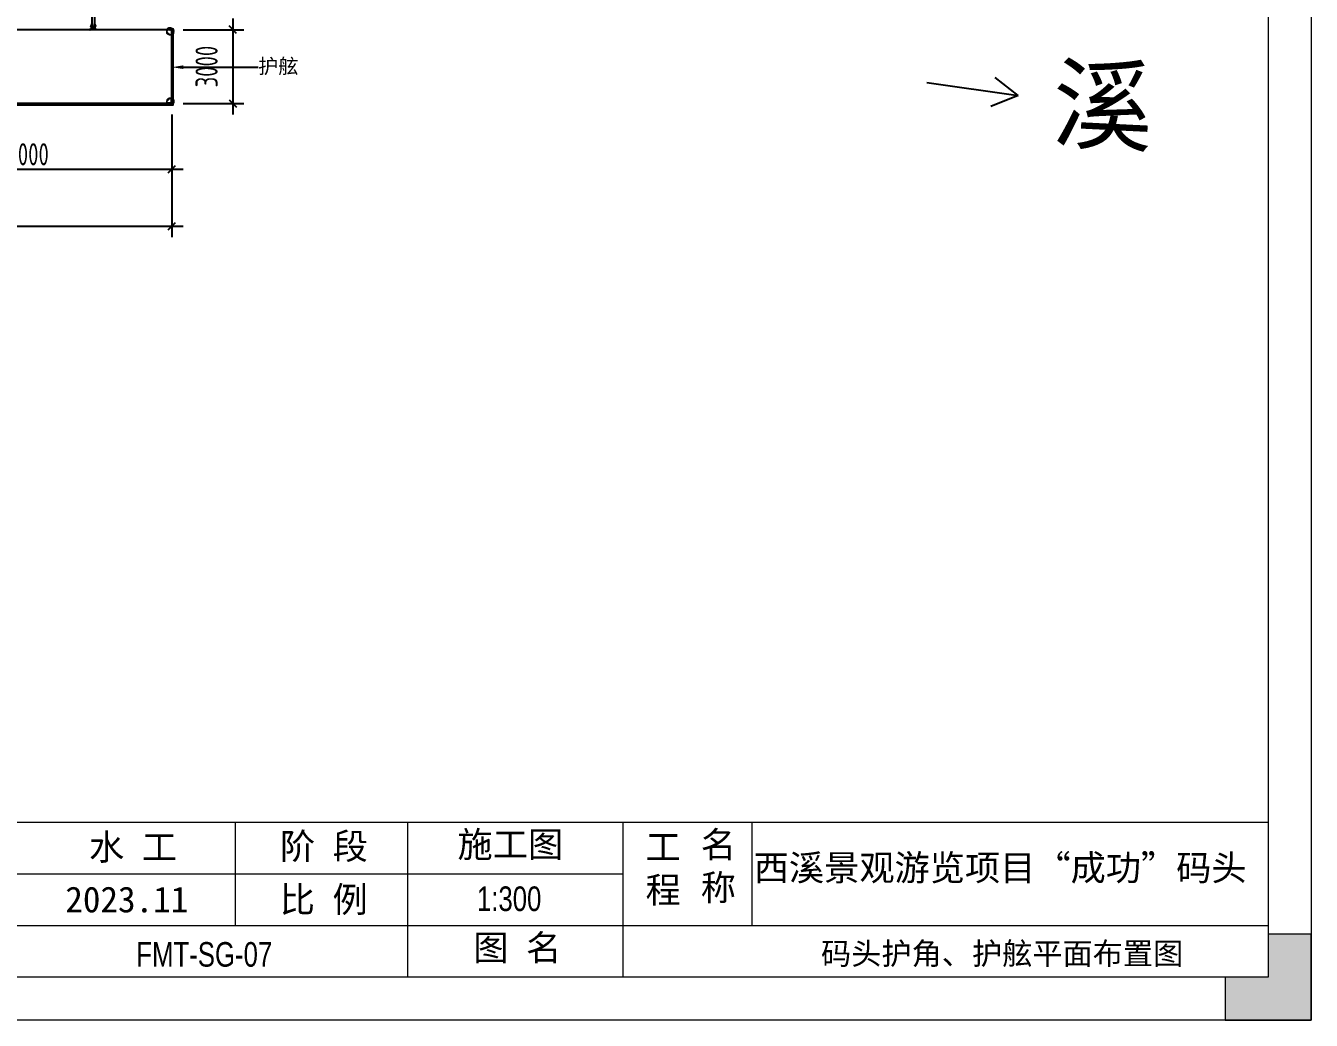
# Model space of a CAD drawing. Header units: millimetres. Extents: x 4 to 2106212, y -117026 to 198097.
# Drawn here: x 1440675 to 1492947, y 86526 to 126967 of the extents above; entities that cross this region are included whole.
import ezdxf
from ezdxf import colors
from ezdxf.entities.mleader import LeaderData, LeaderLine
from ezdxf.enums import TextEntityAlignment as Align
from ezdxf.math import Vec2, Vec3

# ---------------------------------------------------------------- set-up
doc = ezdxf.new("R2010")
doc.units = ezdxf.units.MM
doc.linetypes.add('CENTER', pattern=[0.6, 0.375, -0.075, 0.075, -0.075])
doc.linetypes.add('HIDDEN', pattern=[9.525, 6.35, -3.175])
for name, color, linetype in [('HR-dimension', 9, 'Continuous'), ('HR-pontoon', 161, 'Continuous'), ('护角', 30, 'Continuous'), ('粗实线', 7, 'Continuous')]:
    doc.layers.add(name, color=color, linetype=linetype)
doc.layers.add('图框', color=7, linetype='Continuous', lineweight=13)
doc.layers.add('文本', color=3, linetype='Continuous', lineweight=13)
doc.styles.add('Arial', font='arial.ttf')
doc.styles.add('hztxt', font='ros1.shx', dxfattribs={"width": 0.8, "bigfont": 'hztxt.shx'})
doc.styles.get("Standard").update_dxf_attribs({"font": 'arial.ttf'})
doc.styles.add('宋体', font='')
doc.styles.get('宋体').set_extended_font_data('SimSun')
doc.dimstyles.new('DIM-300', dxfattribs={"dimscale": 300, "dimtxt": 3, "dimasz": 1, "dimexe": 1.5, "dimexo": 1.5, "dimgap": 0.5, "dimtad": 1, "dimdec": 0, "dimzin": 0, "dimdsep": 46, "dimtxsty": 'hztxt', "dimblk": 'OBLIQUE', "dimcen": 0, "dimdle": 1.5, "dimclrd": 9, "dimclre": 9, "dimclrt": 6, "dimadec": 0, "dimazin": 0, "dimtfac": 1, "dimtdec": 0, "dimtix": 1, "dimtofl": 0, "dimtmove": 2, "dimatfit": 0, "dimfxl": 5, "dimtolj": 1, "dimtzin": 0, "dimarcsym": 0})
pattern_1 = [(225, (43212.285, 45564.743), (4.49012806, -4.49012806), []), (225, (43207.795, 45564.743), (4.49012806, -4.49012806), [7.9375, -1.5875, 0, -1.5875])]
pattern_2 = [(225, (-344287.005, -129412.7357), (4.49012806, -4.49012806), []), (225, (-344291.495, -129412.7357), (4.49012806, -4.49012806), [7.9375, -1.5875, 0, -1.5875])]

# ---------------------------------------------------------------- blocks, each defined once
blk = doc.blocks.new('A$C140A6103')
at = {"color": 252}
blk.add_lwpolyline([(1, 1), (-1, -1)], dxfattribs=at)
blk.add_circle((0, 0), 1, dxfattribs=at)
blk.add_arc((30, 30), 42.4, 223.6495, 226.3505, dxfattribs=at)
at = {"layer": '护角', "linetype": 'HIDDEN', "lineweight": 0}
for p, q in [((-51, 169), (-73, 143)), ((-71, 100), (-31, 100)), ((-71, 80), (-71, 80)), ((-31, 80), (-71, 80)), ((-71, 80), (-71, 80)), ((-45, 174), (-51, 169)), ((-51, 30), (-51, 169)), ((-51, 30), (-45, 30)), ((-46, 170), (-47, 168)), ((-47, 140), (-47, 168)), ((-46, 140), (-47, 140)), ((-35, 186), (-46, 170)), ((-46, 170), (-35, 186)), ((-46, 140), (-46, 170)), ((-46, 140), (-35, 140)), ((-35, 140), (-46, 140)), ((-22, 202), (-45, 174)), ((-45, 30), (-45, 174)), ((-45, 30), (-22, 30)), ((-41, 135), (-42, 135)), ((-34, 135), (-41, 135)), ((-21, 204), (-35, 186)), ((-35, 140), (-35, 186)), ((-35, 140), (-2, 140)), ((-3, 135), (-34, 135)), ((-31, 100), (-31, 80)), ((-30, 99), (-30, 81)), ((-29, 96), (-29, 84)), ((-29, 96), (-1, 96)), ((-1, 84), (-29, 84)), ((-22, 202), (-22, 202)), ((-22, 30), (-22, 202)), ((-22, 30), (-18, 30)), ((-20, 209), (-18, 204)), ((-18, 30), (-18, 204)), ((-14, 210), (-14, 205)), ((-2, 207), (-14, 207)), ((-13, 205), (-14, 205)), ((-13, 210), (-13, 205)), ((65, 205), (-13, 205)), ((-13, 205), (25, 167)), ((-2, 140), (-2, 207)), ((0, 207), (-2, 207)), ((-2, 207), (0, 207)), ((0, 140), (-2, 140)), ((-2, 140), (0, 140)), ((-1, 96), (-1, 84)), ((19, 82), (20, 81)), ((19, 82), (19, 82)), ((20, 81), (19, 82)), ((19, 82), (19, 82)), ((19, 82), (19, 82)), ((20, 82), (19, 82)), ((19, 82), (19, 82)), ((19, 82), (20, 81)), ((20, 85), (21, 85)), ((20, 84), (20, 85)), ((20, 81), (24, 85)), ((20, 81), (24, 84)), ((21, 83), (20, 82)), ((20, 82), (20, 82)), ((20, 82), (20, 82)), ((21, 82), (20, 82)), ((20, 81), (20, 81)), ((21, 81), (20, 81)), ((20, 81), (20, 81)), ((20, 81), (20, 81)), ((21, 87), (21, 85)), ((21, 87), (21, 87)), ((21, 85), (21, 87)), ((22, 87), (21, 85)), ((21, 84), (22, 87)), ((21, 84), (22, 86)), ((21, 85), (21, 85)), ((21, 85), (21, 85)), ((24, 84), (21, 81)), ((21, 84), (22, 84)), ((22, 84), (21, 84)), ((22, 84), (21, 84)), ((21, 84), (21, 83)), ((21, 84), (21, 83)), ((21, 83), (21, 84)), ((21, 84), (21, 84)), ((21, 84), (21, 84)), ((21, 83), (21, 83)), ((21, 83), (21, 82)), ((21, 83), (21, 83)), ((22, 87), (22, 87)), ((22, 87), (22, 87)), ((22, 87), (22, 87)), ((22, 87), (22, 87)), ((22, 87), (21, 87)), ((22, 87), (22, 86)), ((22, 87), (22, 87)), ((22, 87), (22, 87)), ((22, 87), (22, 87)), ((22, 86), (22, 86)), ((22, 86), (22, 84)), ((23, 85), (22, 84)), ((22, 84), (23, 85)), ((24, 85), (22, 83)), ((22, 84), (22, 84)), ((22, 84), (22, 84)), ((22, 84), (22, 84)), ((22, 84), (21, 83)), ((22, 84), (22, 83)), ((23, 85), (23, 85)), ((23, 85), (24, 85)), ((24, 85), (24, 85)), ((24, 85), (24, 85)), ((24, 85), (24, 85)), ((24, 85), (24, 85)), ((24, 84), (24, 85)), ((24, 85), (24, 85)), ((24, 85), (24, 85)), ((24, 85), (24, 85)), ((24, 84), (24, 84)), ((140, -2), (140, 0)), ((140, -2), (140, 0)), ((167, 25), (205, -13)), ((205, -13), (205, 65)), ((207, -2), (207, 0)), ((207, 0), (207, -2)), ((30, -22), (30, -18)), ((30, -18), (204, -18)), ((30, -45), (30, -22)), ((30, -22), (202, -22)), ((30, -51), (30, -45)), ((30, -45), (174, -45)), ((30, -51), (169, -51)), ((100, -31), (80, -31)), ((80, -71), (80, -31)), ((81, -30), (99, -30)), ((84, -29), (84, -1)), ((84, -1), (96, -1)), ((96, -29), (84, -29)), ((96, -1), (96, -29)), ((100, -31), (100, -71)), ((135, -34), (135, -3)), ((135, -41), (135, -34)), ((135, -42), (135, -41)), ((207, -2), (140, -2)), ((140, -2), (140, -35)), ((140, -35), (140, -46)), ((140, -35), (186, -35)), ((140, -46), (140, -35)), ((140, -46), (140, -47)), ((140, -46), (170, -46)), ((168, -47), (140, -47)), ((143, -73), (169, -51)), ((170, -46), (168, -47)), ((169, -51), (174, -45)), ((170, -46), (186, -35)), ((186, -35), (170, -46)), ((174, -45), (202, -22)), ((186, -35), (204, -21)), ((202, -22), (202, -22)), ((204, -18), (209, -20)), ((205, -13), (210, -13)), ((205, -14), (205, -13)), ((205, -14), (210, -14)), ((207, -14), (207, -2))]:
    blk.add_line(p, q, dxfattribs=at)
at = {"layer": '护角', "linetype": 'Continuous', "lineweight": 15}
for p, q in [((-73, 143), (-56, 164)), ((-73, 30), (-73, 143)), ((-56, 30), (-73, 30)), ((-55, 167), (-72, 146)), ((-72, 80), (-72, 79)), ((-56, 164), (-53, 166)), ((-56, 30), (-56, 164)), ((-53, 30), (-56, 30)), ((-53, 169), (-55, 167)), ((-44, 181), (-53, 169)), ((-53, 166), (-43, 178)), ((-53, 30), (-53, 166)), ((-43, 30), (-53, 30)), ((-39, 187), (-44, 181)), ((-43, 178), (-40, 184)), ((-43, 30), (-43, 178)), ((-40, 30), (-43, 30)), ((-37, 184), (-40, 184)), ((-40, 184), (-40, 30)), ((-37, 30), (-40, 30)), ((-24, 206), (-39, 187)), ((-37, 185), (-39, 187)), ((-37, 185), (-21, 204)), ((-37, 30), (-37, 184)), ((-21, 204), (-24, 206)), ((-14, 207), (-14, 210)), ((-3, 210), (-14, 210)), ((-14, 207), (-3, 207)), ((-3, 15), (-12, 6)), ((-12, 6), (-10, 4)), ((-10, 4), (-1, 13)), ((-10, 4), (-8, 2)), ((-8, 2), (13, 22)), ((-3, 207), (-3, 210)), ((26, 210), (-3, 210)), ((-3, 207), (-3, 15)), ((-3, 207), (0, 207)), ((-3, 15), (-1, 13)), ((0, 15), (-3, 15)), ((-1, 13), (10, 25)), ((0, 15), (0, 207)), ((0, 207), (26, 207)), ((26, 44), (0, 15)), ((22, 13), (2, -8)), ((10, 25), (13, 22)), ((25, 10), (13, -1)), ((15, 0), (44, 26)), ((15, -3), (15, 0)), ((207, 0), (15, 0)), ((25, 10), (22, 13)), ((26, 210), (26, 207)), ((110, 210), (26, 210)), ((26, 44), (26, 207)), ((26, 207), (110, 207)), ((44, 26), (207, 26)), ((110, 210), (110, 207)), ((207, 110), (207, 26)), ((210, 110), (207, 110)), ((210, 26), (207, 26)), ((207, 26), (207, 0)), ((207, 0), (207, -3)), ((210, 26), (210, 110)), ((210, -3), (210, 26)), ((4, -10), (2, -8)), ((13, -1), (4, -10)), ((6, -12), (4, -10)), ((6, -12), (15, -3)), ((15, -3), (13, -1)), ((15, -3), (207, -3)), ((184, -37), (30, -37)), ((30, -37), (30, -40)), ((30, -40), (184, -40)), ((30, -40), (30, -43)), ((30, -43), (178, -43)), ((30, -43), (30, -53)), ((30, -53), (166, -53)), ((30, -53), (30, -56)), ((30, -56), (164, -56)), ((30, -56), (30, -73)), ((143, -73), (30, -73)), ((164, -56), (143, -73)), ((146, -72), (167, -55)), ((166, -53), (164, -56)), ((178, -43), (166, -53)), ((167, -55), (169, -53)), ((169, -53), (181, -44)), ((184, -40), (178, -43)), ((181, -44), (187, -39)), ((184, -37), (184, -40)), ((204, -21), (185, -37)), ((185, -37), (187, -39)), ((187, -39), (206, -24)), ((204, -21), (206, -24)), ((207, -3), (207, -14)), ((207, -3), (210, -3)), ((207, -14), (210, -14)), ((210, -14), (210, -3))]:
    blk.add_line(p, q, dxfattribs=at)
at = {"layer": '护角', "linetype": 'HIDDEN', "lineweight": 0, "flags": 128}
for points in [[(-47, 177), (-47, 177), (-47, 177), (-47, 176), (-47, 176), (-46, 176), (-46, 175), (-46, 175), (-45, 174)], [(-35, 140), (-35, 139), (-35, 138), (-35, 137), (-35, 136), (-34, 136), (-34, 135), (-34, 135), (-34, 135)], [(-35, 140), (-35, 139), (-35, 138), (-35, 137), (-35, 136), (-34, 136), (-34, 135), (-34, 135), (-34, 135)], [(-24, 206), (-24, 205), (-24, 205), (-24, 205), (-23, 204), (-23, 204), (-23, 203), (-22, 203), (-22, 202)], [(-24, 205), (-24, 205), (-24, 205), (-24, 205), (-24, 204), (-23, 204), (-23, 203), (-23, 203), (-22, 202)], [(135, -34), (135, -34), (135, -34), (136, -34), (136, -35), (137, -35), (138, -35), (139, -35), (140, -35)], [(135, -34), (135, -34), (135, -34), (136, -34), (136, -35), (137, -35), (138, -35), (139, -35), (140, -35)], [(174, -45), (175, -46), (175, -46), (176, -46), (176, -47), (176, -47), (177, -47), (177, -47), (177, -47)], [(202, -22), (203, -23), (203, -23), (204, -23), (204, -24), (205, -24), (205, -24), (205, -24), (205, -24)], [(202, -22), (203, -22), (203, -23), (204, -23), (204, -23), (205, -24), (205, -24), (205, -24), (206, -24)]]:
    blk.add_lwpolyline(points, dxfattribs=at)
at = {"layer": '护角', "linetype": 'HIDDEN', "lineweight": 0}
for radius in [5.15, 5.45, 4.85, 4.21, 3.91, 4.51]:
    blk.add_circle((21, 84), radius, dxfattribs=at)
at = {"layer": '护角', "linetype": 'Continuous', "lineweight": 15}
for centre, radius, start, end in [((-68, 143), 5, 140.7935, 179.4152), ((30, 30), 103, 180, 270), ((-53, 165), 3.51, 142.875, 197.3336), ((30, 30), 85.9, 180, 270), ((-51, 168), 2.82, 153.8843, 223.0382), ((30, 30), 82.8, 180, 270), ((-41, 180), 2.82, 153.8843, 223.0382), ((30, 30), 73.2, 180, 270), ((-35, 184), 5, 140.7935, 180), ((30, 30), 70, 180, 270), ((-35, 184), 2, 140.7935, 180), ((30, 30), 67, 180, 270), ((-14, 198), 12, 90, 140.7935), ((-14, 198), 9, 90, 140.7935), ((-3, -3), 13, 135, 315), ((-3, -3), 10, 135, 315), ((-3, -3), 7, 135, 315), ((-3, 207), 3, 0, 90), ((-3, 15), 3, 315, 0), ((15, -3), 3, 90, 135), ((110, 110), 100, 0, 90), ((110, 110), 97, 0, 90), ((207, -3), 3, 0, 90), ((143, -68), 5, 271.2188, 309.2065), ((165, -53), 3.51, 252.6664, 307.125), ((168, -51), 2.82, 226.9618, 296.1157), ((180, -41), 2.82, 226.9618, 296.1157), ((184, -35), 2, 270, 309.2065), ((184, -35), 5, 270, 309.2065), ((198, -14), 9, 309.2065, 0), ((198, -14), 12, 309.2065, 0)]:
    blk.add_arc(centre, radius, start, end, dxfattribs=at)
at = {"layer": '护角', "linetype": 'HIDDEN', "lineweight": 0}
for centre, radius, start, end in [((-50, 168), 3, 2.9088, 140.7935), ((-48, 171), 3.28, 143.9818, 202.1193), ((-49, 170), 3, 0.2104, 140.5462), ((30, 30), 80.9, 180, 270), ((-42, 140), 5, 180, 270), ((-41, 140), 5, 179.9482, 269.9481), ((30, 30), 75.1, 180, 270), ((-40, 182), 6.12, 41.2821, 75.8251), ((-31, 99), 1, 0, 90), ((-31, 81), 1, 270, 0), ((-29, 96), 1, 180, 270), ((-29, 84), 1, 90, 180), ((-25, 200), 6.12, 41.2821, 75.8251), ((30, 30), 52.2, 180, 270), ((-14, 198), 9, 90, 140.7935), ((-14, 198), 7, 90, 117.2388), ((30, 30), 47.5, 180, 270), ((-17, 208), 3.55, 348.6309, 40.3907), ((-6, 208), 3.55, 348.6309, 40.3907), ((-3, 132), 3, 0, 90), ((-1, 96), 1, 270, 0), ((-1, 84), 1, 0, 90), ((19, 82), 0.3, 221.1277, 225), ((19, 82), 0.6, 221.1277, 225), ((21, 85), 0.3, 250.125, 341.2356), ((21, 85), 0.6, 250.125, 341.2356), ((20, 82), 0.3, 225, 315), ((20, 82), 0.6, 225, 315), ((20, 81), 0.6, 225, 315), ((20, 81), 0.3, 225, 315), ((22, 87), 0.6, 45, 161.2356), ((22, 84), 0.3, 160.928, 225), ((22, 84), 0.6, 160.928, 225), ((21, 83), 0.3, 315, 45), ((21, 83), 0.6, 315, 45), ((22, 87), 0.3, 340.928, 45), ((22, 87), 0.6, 340.928, 45), ((22, 87), 0.3, 45, 161.2356), ((22, 84), 0.3, 225, 315), ((22, 84), 0.6, 225, 315), ((24, 85), 0.3, 45, 135), ((24, 85), 0.6, 45, 135), ((24, 85), 0.3, 315, 45), ((24, 85), 0.6, 315, 45), ((85, 206), 19.7, 168.4209, 184.0593), ((179, 162), 121, 158.9921, 159.5215), ((-48, 207), 113, 359.5052, 1.6792), ((84, -1), 1, 0, 90), ((96, -1), 1, 90, 180), ((88, 207), 21.8, 357.3954, 8.8489), ((132, -3), 3, 0, 90), ((206, 85), 19.7, 265.9407, 281.5791), ((162, 179), 121, 290.4785, 291.0079), ((207, 88), 21.8, 81.1511, 92.6046), ((207, -48), 113, 88.3208, 90.4948), ((81, -31), 1, 90, 180), ((84, -29), 1, 270, 0), ((96, -29), 1, 180, 270), ((99, -31), 1, 0, 90), ((140, -41), 5, 180.0519, 270.0518), ((140, -42), 5, 180, 270), ((168, -50), 3, 309.2065, 87.2053), ((171, -48), 3.28, 247.8807, 306.0182), ((170, -49), 3, 309.4538, 89.7896), ((182, -40), 6.12, 14.1749, 48.7179), ((198, -14), 9, 309.2065, 0), ((198, -14), 7, 332.7612, 0), ((200, -25), 6.12, 14.1749, 48.7179), ((208, -6), 3.55, 49.6093, 101.3691), ((208, -17), 3.55, 49.6093, 101.3691)]:
    blk.add_arc(centre, radius, start, end, dxfattribs=at)
at = {"layer": '护角', "linetype": 'HIDDEN', "lineweight": 0, "extrusion": (0, 0, -1)}
for centre, major_axis, start_param, end_param in [((-3, 140), (0, 5), 1.570796, 3.141593), ((-3, 140), (0, 5), 1.570796, 3.141593), ((140, -3), (-5, 0), 0, 1.570796), ((140, -3), (-5, 0), 0, 1.570796)]:
    blk.add_ellipse(centre, major_axis=major_axis, ratio=0.155291, start_param=start_param, end_param=end_param, dxfattribs=at)
at = {"layer": '护角', "linetype": 'Continuous', "lineweight": 15}
for points, knots in [([(-72, 100), (-72, 100), (-72, 100), (-73, 98), (-73, 95), (-73, 91), (-73, 87), (-73, 84), (-73, 81), (-72, 80), (-72, 80), (-72, 80)], [0, 0, 0, 0, 0.0291215, 0.1682644, 0.30651, 0.444267, 0.5819582, 0.7197998, 0.8579004, 0.9963449, 1, 1, 1, 1]), ([(-71, 100), (-71, 101), (-72, 101), (-72, 101), (-72, 100), (-72, 100)], [0, 0, 0, 0, 0.282819, 0.61138, 1, 1, 1, 1]), ([(-71, 80), (-71, 80), (-71, 81), (-72, 82), (-72, 84), (-72, 88), (-72, 91), (-72, 94), (-72, 97), (-71, 99), (-71, 100), (-71, 100), (-71, 100)], [0, 0, 0, 0, 0.0428748, 0.1572186, 0.2714708, 0.3857156, 0.499944, 0.6141782, 0.7286369, 0.8436234, 0.9586578, 1, 1, 1, 1]), ([(-72, 79), (-72, 79), (-72, 79), (-71, 79), (-71, 80), (-71, 80)], [0, 0, 0, 0, 0.053701, 0.903462, 1, 1, 1, 1]), ([(-71, 100), (-71, 100), (-71, 100), (-71, 100), (-71, 100)], [0, 0, 0, 0, 0.702971, 1, 1, 1, 1]), ([(-71, 80), (-71, 80), (-71, 81), (-70, 84), (-70, 88), (-70, 91), (-70, 95), (-71, 98), (-71, 100), (-71, 100), (-71, 100)], [0, 0, 0, 0, 0.123491, 0.262691, 0.400101, 0.534841, 0.66819, 0.802628, 0.939755, 1, 1, 1, 1]), ([(-71, 80), (-71, 80), (-71, 80), (-71, 80), (-71, 80), (-71, 80)], [0, 0, 0, 0, 0.396325, 0.970782, 1, 1, 1, 1]), ([(10, 25), (11, 25), (12, 26), (13, 28), (14, 28), (16, 31), (17, 32), (20, 36), (21, 38), (23, 40), (24, 41), (24, 42), (25, 43), (25, 44), (26, 44), (26, 44)], [0, 0, 0, 0, 0.125, 0.125, 0.25, 0.25, 0.5, 0.5, 0.75, 0.75, 0.875, 0.875, 0.9375, 0.9375, 1, 1, 1, 1]), ([(13, 22), (13, 23), (14, 24), (15, 26), (16, 27), (18, 29), (19, 31), (21, 35), (22, 37), (24, 40), (24, 41), (25, 42), (25, 43), (26, 43), (26, 44), (26, 44), (26, 44)], [0, 0, 0, 0, 0.125, 0.125, 0.25, 0.25, 0.5, 0.5, 0.75, 0.75, 0.875, 0.875, 0.9375, 0.96875, 0.96875, 1, 1, 1, 1]), ([(22, 13), (23, 13), (24, 14), (26, 15), (27, 16), (29, 18), (31, 19), (35, 21), (37, 22), (40, 24), (41, 24), (42, 25), (43, 25), (43, 26), (44, 26), (44, 26), (44, 26)], [0, 0, 0, 0, 0.125, 0.125, 0.25, 0.25, 0.5, 0.5, 0.75, 0.75, 0.875, 0.875, 0.9375, 0.96875, 0.96875, 1, 1, 1, 1]), ([(25, 10), (25, 11), (26, 12), (28, 13), (28, 14), (31, 16), (32, 17), (36, 20), (38, 21), (40, 23), (41, 24), (42, 24), (43, 25), (44, 25), (44, 26), (44, 26)], [0, 0, 0, 0, 0.125, 0.125, 0.25, 0.25, 0.5, 0.5, 0.75, 0.75, 0.875, 0.875, 0.9375, 0.9375, 1, 1, 1, 1]), ([(80, -71), (80, -71), (79, -71), (79, -72), (79, -72), (79, -72)], [0, 0, 0, 0, 0.087697, 0.4518, 1, 1, 1, 1]), ([(79, -72), (80, -72), (81, -73), (83, -73), (87, -73), (90, -73), (94, -73), (97, -73), (99, -73), (100, -72), (100, -72)], [0, 0, 0, 0, 0.1381281, 0.2751236, 0.4112387, 0.5470574, 0.6829065, 0.8189532, 0.9552806, 1, 1, 1, 1]), ([(100, -71), (100, -71), (100, -71), (98, -71), (95, -70), (91, -70), (87, -70), (84, -70), (81, -71), (80, -71), (80, -71)], [0, 0, 0, 0, 0.072227, 0.210773, 0.348693, 0.4843, 0.617475, 0.750147, 0.884686, 1, 1, 1, 1]), ([(80, -71), (80, -71), (80, -71), (80, -71), (80, -71)], [0, 0, 0, 0, 0.55929, 1, 1, 1, 1]), ([(100, -71), (100, -71), (100, -71), (99, -71), (97, -72), (94, -72), (90, -72), (87, -72), (84, -72), (81, -72), (80, -71), (80, -71), (80, -71)], [0, 0, 0, 0, 0.061735, 0.169166, 0.276203, 0.383335, 0.490458, 0.597566, 0.704777, 0.812477, 0.920905, 1, 1, 1, 1]), ([(100, -71), (100, -71), (100, -71), (100, -71), (100, -71)], [0, 0, 0, 0, 0.361174, 1, 1, 1, 1]), ([(101, -72), (101, -72), (101, -72), (101, -71), (100, -71)], [0, 0, 0, 0, 0.473442, 1, 1, 1, 1]), ([(100, -72), (100, -72), (101, -72), (101, -72), (101, -72)], [0, 0, 0, 0, 0.539072, 1, 1, 1, 1])]:
    blk.add_open_spline(points, degree=3, knots=knots, dxfattribs=at)
at = {"layer": '护角', "linetype": 'HIDDEN', "lineweight": 0}
for points, knots in [([(-71, 100), (-71, 100), (-71, 100), (-70, 99), (-70, 97), (-69, 95), (-69, 91), (-69, 88), (-69, 85), (-70, 82), (-70, 80), (-71, 80), (-71, 80)], [0, 0, 0, 0, 0.033437, 0.143125, 0.251235, 0.357374, 0.462741, 0.569231, 0.677792, 0.787655, 0.897334, 1, 1, 1, 1]), ([(-18, 204), (-18, 204), (-19, 204), (-20, 203), (-21, 203), (-21, 203), (-22, 203), (-22, 202)], [0, 0, 0, 0, 0.5, 0.5, 0.75, 0.75, 1, 1, 1, 1]), ([(20, 85), (20, 85), (20, 85), (20, 85), (20, 85), (20, 85), (20, 85), (19, 84), (19, 84), (19, 84), (19, 84), (18, 84), (18, 83), (18, 83), (18, 83), (18, 83), (18, 83), (18, 83), (19, 82), (19, 82), (19, 82), (19, 82)], [0, 0, 0, 0, 0.0625, 0.0625, 0.125, 0.125, 0.25, 0.25, 0.375, 0.375, 0.5, 0.5, 0.625, 0.625, 0.6875, 0.6875, 0.75, 0.75, 0.875, 0.875, 1, 1, 1, 1]), ([(19, 82), (19, 82), (19, 82), (18, 82), (18, 82), (18, 83), (18, 83), (18, 83), (18, 83), (18, 83), (18, 84), (18, 84), (18, 84), (18, 84), (19, 84), (19, 85), (19, 85), (19, 85), (19, 85), (20, 85), (20, 85), (20, 85), (20, 85), (20, 85), (20, 85), (21, 85)], [0, 0, 0, 0, 0.125, 0.125, 0.25, 0.25, 0.3125, 0.3125, 0.375, 0.375, 0.4375, 0.4375, 0.5, 0.5, 0.625, 0.625, 0.75, 0.75, 0.8125, 0.8125, 0.875, 0.875, 0.9375, 0.9375, 1, 1, 1, 1]), ([(21, 84), (21, 84), (20, 84), (20, 84), (19, 84), (19, 83), (19, 83), (19, 82), (20, 82)], [0, 0, 0, 0, 0.584766, 1.113025, 1.62346, 2.135622, 2.635187, 3.297107, 3.297107, 3.297107, 3.297107]), ([(20, 84), (20, 84), (20, 84), (20, 84), (20, 84), (20, 84), (20, 84), (20, 84), (20, 84), (19, 84), (19, 84), (19, 84), (19, 84), (19, 83), (19, 83), (19, 83), (19, 83), (19, 83), (19, 83), (19, 83), (19, 82), (19, 82), (19, 82), (19, 82)], [0, 0, 0, 0, 0.0625, 0.0625, 0.125, 0.125, 0.1875, 0.1875, 0.25, 0.25, 0.375, 0.375, 0.5, 0.5, 0.625, 0.625, 0.6875, 0.6875, 0.75, 0.75, 0.875, 0.875, 1, 1, 1, 1]), ([(19, 82), (19, 82), (19, 82), (19, 82), (19, 83), (19, 83), (19, 83), (19, 83), (19, 84), (19, 84), (19, 84), (19, 84), (19, 84), (19, 84), (19, 84), (20, 84), (20, 84), (20, 84), (20, 84), (20, 84), (21, 84), (21, 84), (21, 84), (21, 84)], [0, 0, 0, 0, 0.125, 0.125, 0.25, 0.25, 0.375, 0.375, 0.4375, 0.4375, 0.5, 0.5, 0.5625, 0.5625, 0.625, 0.625, 0.75, 0.75, 0.8125, 0.8125, 0.875, 0.875, 1, 1, 1, 1]), ([(20, 82), (20, 82), (20, 82), (19, 82), (19, 82), (19, 82)], [0, 0, 0, 0, 0.5, 0.5, 1, 1, 1, 1]), ([(21, 84), (21, 84), (21, 84), (21, 84), (21, 84), (21, 84)], [0, 0, 0, 0, 0.5, 0.5, 1, 1, 1, 1]), ([(205, 65), (203, 69), (201, 73), (198, 81), (196, 85), (190, 96), (186, 103), (179, 113), (176, 117), (173, 122), (171, 124), (169, 127), (167, 129), (161, 137), (155, 143), (143, 155), (137, 161), (127, 169), (124, 171), (119, 175), (117, 176), (114, 179), (112, 180), (103, 186), (96, 190), (85, 196), (81, 198), (73, 201), (69, 203), (65, 205)], [0, 0, 0, 0, 0.0625, 0.0625, 0.125, 0.125, 0.25, 0.25, 0.3125, 0.3125, 0.34375, 0.34375, 0.375, 0.375, 0.5, 0.5, 0.625, 0.625, 0.6875, 0.6875, 0.71875, 0.71875, 0.75, 0.75, 0.875, 0.875, 0.9375, 0.9375, 1, 1, 1, 1]), ([(66, 206), (70, 204), (74, 203), (81, 199), (85, 197), (96, 191), (104, 187), (113, 181), (114, 180), (118, 177), (120, 176), (125, 172), (128, 170), (138, 162), (144, 156), (156, 144), (162, 138), (169, 129), (170, 128), (172, 124), (174, 123), (178, 118), (180, 114), (187, 104), (191, 96), (197, 85), (199, 81), (203, 74), (204, 70), (206, 66)], [0, 0, 0, 0, 0.0625, 0.0625, 0.125, 0.125, 0.25, 0.25, 0.28125, 0.28125, 0.3125, 0.3125, 0.375, 0.375, 0.5, 0.5, 0.625, 0.625, 0.65625, 0.65625, 0.6875, 0.6875, 0.75, 0.75, 0.875, 0.875, 0.9375, 0.9375, 1, 1, 1, 1]), ([(110, 206), (103, 206), (95, 206), (80, 206), (73, 206), (66, 206)], [0, 0, 0, 0, 0.5, 0.5, 1, 1, 1, 1]), ([(206, 110), (206, 113), (205, 117), (205, 123), (204, 126), (203, 130), (203, 132), (202, 135), (202, 137), (201, 141), (200, 144), (197, 150), (196, 152), (194, 157), (193, 158), (191, 161), (190, 162), (188, 166), (186, 168), (182, 173), (180, 175), (175, 180), (173, 182), (170, 184), (169, 185), (168, 186), (168, 186), (166, 188), (164, 189), (161, 191), (158, 193), (152, 196), (150, 197), (145, 199), (144, 200), (142, 200), (141, 201), (139, 201), (139, 201), (135, 202), (132, 203), (126, 204), (123, 205), (117, 205), (113, 206), (110, 206)], [0, 0, 0, 0, 0.0625, 0.0625, 0.125, 0.125, 0.15625, 0.15625, 0.1875, 0.1875, 0.25, 0.25, 0.3125, 0.3125, 0.34375, 0.34375, 0.375, 0.375, 0.4375, 0.4375, 0.5, 0.5, 0.5625, 0.5625, 0.578125, 0.578125, 0.59375, 0.59375, 0.625, 0.625, 0.6875, 0.6875, 0.75, 0.75, 0.78125, 0.78125, 0.796875, 0.796875, 0.8125, 0.8125, 0.875, 0.875, 0.9375, 0.9375, 1, 1, 1, 1]), ([(206, 66), (206, 73), (206, 80), (206, 95), (206, 103), (206, 110)], [0, 0, 0, 0, 0.5, 0.5, 1, 1, 1, 1]), ([(80, -71), (80, -71), (80, -71), (81, -70), (82, -70), (84, -69), (87, -69), (91, -69), (94, -69), (97, -70), (99, -70), (100, -71), (100, -71), (100, -71)], [0, 0, 0, 0, 0.029096, 0.100499, 0.208078, 0.313667, 0.4179, 0.522575, 0.629146, 0.737451, 0.846096, 0.953928, 1, 1, 1, 1]), ([(202, -22), (203, -22), (203, -21), (203, -21), (203, -20), (204, -19), (204, -18), (204, -18)], [0, 0, 0, 0, 0.25, 0.25, 0.5, 0.5, 1, 1, 1, 1])]:
    blk.add_open_spline(points, degree=3, knots=knots, dxfattribs=at)
blk = doc.blocks.new('MT-ZP')
at = {"layer": 'HR-pontoon', "color": 252}
blk.add_lwpolyline([(714284, 258226), (714284, 255226), (726284, 255226), (726284, 258226)], close=True, dxfattribs=at)
blk = doc.blocks.new('*U69')
blk.add_blockref('MT-ZP', (-692747, -252919))
blk = doc.blocks.new('*U70')
at = {"color": 0, "linetype": 'ByBlock', "lineweight": -2, "transparency": 16777216}
blk.add_blockref('*U69', (0, 0), dxfattribs=at)
blk = doc.blocks.new('_Oblique')
at = {"color": 0, "linetype": 'ByBlock', "lineweight": -2}
blk.add_line((-0.5, -0.5), (0.5, 0.5), dxfattribs=at)
blk = doc.blocks.new('*D542')
at = {"color": 9, "lineweight": -2, "transparency": 16777216}
for p, q in [((1449092, 127255), (1449092, 123355)), ((1447071, 126805), (1449542, 126805)), ((1447071, 123805), (1449542, 123805))]:
    blk.add_line(p, q, dxfattribs=at)
at = {"layer": 'Defpoints', "color": 0, "transparency": 16777216}
for p in [(1446621, 126805), (1446621, 123805), (1449092, 123805)]:
    blk.add_point(p, dxfattribs=at)
at = {"color": 9, "lineweight": -2, "transparency": 16777216, "xscale": 300, "yscale": 300, "zscale": 300}
for p, rotation in [((1449092, 126805), 90), ((1449092, 123805), 270)]:
    blk.add_blockref('_Oblique', p, dxfattribs=dict(at, rotation=rotation))
at = {"color": 6, "transparency": 16777216, "insert": (1448029, 125305), "char_height": 900, "attachment_point": 5, "rotation": 90, "style": 'hztxt'}
blk.add_mtext('\\A1;3000', dxfattribs=at)
blk = doc.blocks.new('*D549')
at = {"color": 9, "lineweight": -2, "transparency": 16777216}
for p, q in [((1434621, 123355), (1434621, 120688)), ((1446621, 123355), (1446621, 120688)), ((1434171, 121138), (1447071, 121138))]:
    blk.add_line(p, q, dxfattribs=at)
at = {"layer": 'Defpoints', "color": 0, "transparency": 16777216}
for p in [(1434621, 123805), (1446621, 123805), (1446621, 121138)]:
    blk.add_point(p, dxfattribs=at)
at = {"color": 9, "lineweight": -2, "transparency": 16777216, "xscale": 300, "yscale": 300, "zscale": 300, "rotation": 180}
blk.add_blockref('_Oblique', (1434621, 121138), dxfattribs=at)
at = {"color": 9, "lineweight": -2, "transparency": 16777216, "xscale": 300, "yscale": 300, "zscale": 300}
blk.add_blockref('_Oblique', (1446621, 121138), dxfattribs=at)
at = {"color": 6, "transparency": 16777216, "insert": (1440621, 121738), "char_height": 900, "attachment_point": 5, "style": 'hztxt'}
blk.add_mtext('\\A1;12000', dxfattribs=at)
blk = doc.blocks.new('*D543')
at = {"color": 9, "lineweight": -2, "transparency": 16777216}
for p, q in [((1376546, 123355), (1376546, 118368)), ((1446621, 123355), (1446621, 118368)), ((1376096, 118818), (1447071, 118818))]:
    blk.add_line(p, q, dxfattribs=at)
at = {"layer": 'Defpoints', "color": 0, "transparency": 16777216}
for p in [(1376546, 123805), (1446621, 123805), (1446621, 118818)]:
    blk.add_point(p, dxfattribs=at)
at = {"color": 9, "lineweight": -2, "transparency": 16777216, "xscale": 300, "yscale": 300, "zscale": 300, "rotation": 180}
blk.add_blockref('_Oblique', (1376546, 118818), dxfattribs=at)
at = {"color": 9, "lineweight": -2, "transparency": 16777216, "xscale": 300, "yscale": 300, "zscale": 300}
blk.add_blockref('_Oblique', (1446621, 118818), dxfattribs=at)
at = {"color": 6, "transparency": 16777216, "insert": (1411583, 119418), "char_height": 900, "attachment_point": 5, "style": 'hztxt'}
blk.add_mtext('\\A1;70075', dxfattribs=at)
blk = doc.blocks.new('*U1997')
h = blk.add_hatch()
h.set_pattern_fill('ANSI35', color=4, angle=180)
h.set_pattern_definition(pattern_1)
h.paths.add_polyline_path([(24, -89), (36, -89), (36, -67), (24, -67)])
h.paths.add_polyline_path([(24, -31), (36, -31), (36, 11), (24, 11)])
h.paths.add_polyline_path([(-100, 11), (100, 11), (100, 21), (-100, 21)])
h.paths.add_polyline_path([(-36, -31), (-24, -31), (-24, 11), (-36, 11)])
h.paths.add_polyline_path([(-36, -89), (-24, -89), (-24, -67), (-36, -67)])
h = blk.add_hatch()
h.set_pattern_fill('ANSI35', color=4, angle=180)
h.set_pattern_definition(pattern_2)
h.paths.add_polyline_path([(-129, -116), (-150, -116), (-150, -104), (-129, -104)])
h.paths.add_polyline_path([(111, -116), (-111, -116), (-111, -104), (111, -104)])
h.paths.add_polyline_path([(150, -116), (129, -116), (129, -104), (150, -104)])
h.paths.add_polyline_path([(66, -104), (54, -104), (54, -67), (66, -67)])
h.paths.add_polyline_path([(66, -31), (54, -31), (54, -4), (66, -4)])
h.paths.add_polyline_path([(6, -31), (-6, -31), (-6, -4), (6, -4)])
h.paths.add_polyline_path([(6, -104), (-6, -104), (-6, -67), (6, -67)])
h.paths.add_polyline_path([(-54, -104), (-66, -104), (-66, -67), (-54, -67)])
h.paths.add_polyline_path([(-54, -31), (-66, -31), (-66, -4), (-54, -4)])
at = {"color": 4}
for points in [[(100, 11), (-100, 11), (-100, 21), (100, 21), (100, 11)], [(-36, -89), (-36, 11), (-24, 11), (-24, -89), (-36, -89)], [(24, -89), (24, 11), (36, 11), (36, -89), (24, -89)], [(150, -116), (-150, -116), (-150, -104), (150, -104), (150, -116)], [(-66, -104), (-66, -4), (-54, -4), (-54, -104), (-66, -104)], [(-6, -104), (-6, -4), (6, -4), (6, -104), (-6, -104)], [(54, -104), (54, -4), (66, -4), (66, -104), (54, -104)]]:
    blk.add_lwpolyline(points, dxfattribs=at)
at = {"layer": 'Defpoints', "color": 4}
for points in [[(-100, 21), (-50, 21), (-50, 121), (-100, 21)], [(100, 21), (50, 21), (50, 121), (100, 21)]]:
    blk.add_lwpolyline(points, dxfattribs=at)
at = {"layer": 'Defpoints', "color": 4, "linetype": 'CENTER', "ltscale": 2}
for points in [[(-129, -116), (-111, -116), (-111, -104), (-129, -104)], [(-66, -31), (-54, -31), (-54, -67), (-66, -67)], [(-36, -31), (-24, -31), (-24, -67), (-36, -67)], [(-6, -31), (6, -31), (6, -67), (-6, -67)], [(24, -31), (36, -31), (36, -67), (24, -67)], [(54, -31), (66, -31), (66, -67), (54, -67)], [(129, -116), (111, -116), (111, -104), (129, -104)]]:
    blk.add_lwpolyline(points, close=True, dxfattribs=at)
for points in [[(-120, -99), (-120, -111), (-120, -121)], [(-66, -49), (66, -49)], [(-66, -49), (66, -49)], [(120, -99), (120, -111), (120, -121)]]:
    blk.add_lwpolyline(points, dxfattribs=at)
blk = doc.blocks.new('*U2004')
at = {"layer": '粗实线', "color": 0, "linetype": 'ByBlock', "lineweight": -2, "transparency": 16777216}
blk.add_blockref('*U1997', (0, 0), dxfattribs=at)
blk = doc.blocks.new('*U2005')
h = blk.add_hatch()
h.set_pattern_fill('ANSI35', color=4, angle=180)
h.set_pattern_definition(pattern_1)
h.paths.add_polyline_path([(24, -89), (36, -89), (36, -67), (24, -67)])
h.paths.add_polyline_path([(24, -31), (36, -31), (36, 11), (24, 11)])
h.paths.add_polyline_path([(-100, 11), (100, 11), (100, 21), (-100, 21)])
h.paths.add_polyline_path([(-36, -31), (-24, -31), (-24, 11), (-36, 11)])
h.paths.add_polyline_path([(-36, -89), (-24, -89), (-24, -67), (-36, -67)])
h = blk.add_hatch()
h.set_pattern_fill('ANSI35', color=4, angle=180)
h.set_pattern_definition(pattern_2)
h.paths.add_polyline_path([(-129, -116), (-150, -116), (-150, -104), (-129, -104)])
h.paths.add_polyline_path([(111, -116), (-111, -116), (-111, -104), (111, -104)])
h.paths.add_polyline_path([(150, -116), (129, -116), (129, -104), (150, -104)])
h.paths.add_polyline_path([(66, -104), (54, -104), (54, -67), (66, -67)])
h.paths.add_polyline_path([(66, -31), (54, -31), (54, -4), (66, -4)])
h.paths.add_polyline_path([(6, -31), (-6, -31), (-6, -4), (6, -4)])
h.paths.add_polyline_path([(6, -104), (-6, -104), (-6, -67), (6, -67)])
h.paths.add_polyline_path([(-54, -104), (-66, -104), (-66, -67), (-54, -67)])
h.paths.add_polyline_path([(-54, -31), (-66, -31), (-66, -4), (-54, -4)])
at = {"color": 4}
for points in [[(100, 11), (-100, 11), (-100, 21), (100, 21), (100, 11)], [(-36, -89), (-36, 11), (-24, 11), (-24, -89), (-36, -89)], [(24, -89), (24, 11), (36, 11), (36, -89), (24, -89)], [(150, -116), (-150, -116), (-150, -104), (150, -104), (150, -116)], [(-66, -104), (-66, -4), (-54, -4), (-54, -104), (-66, -104)], [(-6, -104), (-6, -4), (6, -4), (6, -104), (-6, -104)], [(54, -104), (54, -4), (66, -4), (66, -104), (54, -104)]]:
    blk.add_lwpolyline(points, dxfattribs=at)
at = {"layer": 'Defpoints', "color": 4}
for points in [[(-100, 21), (-50, 21), (-50, 121), (-100, 21)], [(100, 21), (50, 21), (50, 121), (100, 21)]]:
    blk.add_lwpolyline(points, dxfattribs=at)
at = {"layer": 'Defpoints', "color": 4, "linetype": 'CENTER', "ltscale": 2}
for points in [[(-129, -116), (-111, -116), (-111, -104), (-129, -104)], [(-66, -31), (-54, -31), (-54, -67), (-66, -67)], [(-36, -31), (-24, -31), (-24, -67), (-36, -67)], [(-6, -31), (6, -31), (6, -67), (-6, -67)], [(24, -31), (36, -31), (36, -67), (24, -67)], [(54, -31), (66, -31), (66, -67), (54, -67)], [(129, -116), (111, -116), (111, -104), (129, -104)]]:
    blk.add_lwpolyline(points, close=True, dxfattribs=at)
for points in [[(-120, -99), (-120, -111), (-120, -121)], [(-66, -49), (66, -49)], [(-66, -49), (66, -49)], [(120, -99), (120, -111), (120, -121)]]:
    blk.add_lwpolyline(points, dxfattribs=at)
blk = doc.blocks.new('*U1996')
at = {"layer": '粗实线', "color": 0, "linetype": 'ByBlock', "lineweight": -2, "transparency": 16777216}
blk.add_blockref('*U2005', (0, 0), dxfattribs=at)
blk = doc.blocks.new('*U1971')
at = {"layer": '粗实线', "color": 4}
for points in [[(-50, 1863), (-50, -1863)], [(50, 1863), (50, -1863)]]:
    blk.add_lwpolyline(points, dxfattribs=at)
at = {"layer": '粗实线', "color": 4, "xscale": -1, "rotation": 179.9999997006857}
blk.add_blockref('*U1996', (0, 1884), dxfattribs=at)
at = {"layer": '粗实线', "color": 4, "rotation": 359.9999997006856}
blk.add_blockref('*U2004', (0, -1884), dxfattribs=at)
blk = doc.blocks.new('*U1972')
at = {"color": 0, "linetype": 'ByBlock', "lineweight": -2, "transparency": 16777216}
blk.add_blockref('*U1971', (0, 0), dxfattribs=at)
blk = doc.blocks.new('jytkjyk')
at = {"layer": '粗实线', "color": 252, "linetype": 'Continuous'}
for p, q in [((555214, 124652, 100000), (558926, 124125, 100000)), ((558926, 124125, 100000), (557982, 124865, 100000)), ((558926, 124125, 100000), (557813, 123677, 100000))]:
    blk.add_line(p, q, dxfattribs=at)
blk.add_blockref('*U1972', (521312, 128805))
at = {"layer": '粗实线', "color": 252, "linetype": 'Continuous', "style": '宋体'}
blk.add_text('溪', height=3000, rotation=357.1643, dxfattribs=at).set_placement((562382, 123781, 100000), align=Align.MIDDLE)
blk = doc.blocks.new('GW-TK')
at = {"layer": '图框', "linetype": 'Continuous', "lineweight": 0}
h = blk.add_hatch(color=256, dxfattribs=at)
h.dxf.hatch_style = 1
h.paths.add_polyline_path([(927603.55, 464418.01), (927603.55, 464428.01), (927598.55, 464428.01), (927598.55, 464423.01), (927593.55, 464423.01), (927593.55, 464418.01)])
at = {"layer": '图框', "linetype": 'Continuous'}
for p, q in [((927478.55, 464441.02), (927478.55, 464429.01)), ((927498.55, 464441.02), (927498.55, 464423.01)), ((927523.55, 464441.02), (927523.55, 464423.01)), ((927538.55, 464441.02), (927538.55, 464429.01)), ((927383.55, 464435.01), (927523.55, 464435.01)), ((927383.55, 464429.01), (927598.55, 464429.01))]:
    blk.add_line(p, q, dxfattribs=at)
at = {"layer": '图框'}
for points in [[(927183.55, 464715.01), (927603.55, 464715.01), (927603.55, 464418.01), (927183.55, 464418.01)], [(927188.55, 464710.01), (927598.55, 464710.01), (927598.55, 464423.01), (927188.55, 464423.01)]]:
    blk.add_lwpolyline(points, close=True, dxfattribs=at)
at = {"layer": '图框', "linetype": 'Continuous'}
blk.add_lwpolyline([(927383.55, 464441.02), (927598.55, 464441.02)], dxfattribs=at)
at = {"layer": '图框', "linetype": 'Continuous', "lineweight": 0}
blk.add_lwpolyline([(927598.55, 464428.01), (927598.55, 464423.01), (927593.55, 464423.01), (927593.55, 464418.01), (927603.55, 464418.01), (927603.55, 464428.01)], close=True, dxfattribs=at)
at = {"layer": '图框', "color": 3, "linetype": 'Continuous', "char_height": 3, "attachment_point": 1}
for s, width, insert in [('{\\fSimSun|b0|i0|c134|p2;水 工}', 11.224, (927461.55, 464439.63)), ('\\pt9;{\\fSimSun|b0|i0|c134|p2;施工图}', 18.6303, (927504.36, 464439.94)), ('\\pt9;{\\fSimSun|b0|i0|c134|p2;西溪景观游览项目“成功”码头}', 60.0149, (927538.77, 464437.24)), ('{\\fSimSun|b0|i0|c134|p2;2023.11}', 11.224, (927458.8, 464433.55))]:
    blk.add_mtext_dynamic_manual_height_columns(s, width=width, gutter_width=17.5, heights=[0], dxfattribs=dict(at, insert=insert))
at = {"layer": '图框', "linetype": 'Continuous', "char_height": 3, "attachment_point": 1}
for s, width, insert in [('{\\fSimSun|b0|i0|c134|p2;阶 段}', 17.4775, (927483.73, 464439.73)), ('{\\fSimSun|b0|i0|c134|p2;工 程}', 5.2119, (927526.21, 464439.66)), ('{\\fSimSun|b0|i0|c134|p2;名 称}', 5.2119, (927532.62, 464439.93)), ('{\\fSimSun|b0|i0|c134|p2;比 例}', 10.9146, (927483.71, 464433.55)), ('{\\fSimSun|b0|i0|c134|p2;图 名}', 12.066, (927506.19, 464427.94))]:
    blk.add_mtext_dynamic_manual_height_columns(s, width=width, gutter_width=17.5, heights=[0], dxfattribs=dict(at, insert=insert))

msp = doc.modelspace()

# ---------------------------------------------------------------- hatches: boundary and pattern name
at = {"layer": '护角'}
h = msp.add_hatch(dxfattribs=at)
h.set_pattern_fill('ANGLE', color=256, angle=-1.78635114)
h.set_pattern_definition([(358.21364886, (64520.773, 7501.146), (0.217741017, 6.981605392), [5.08, -1.905]), (88.21364886, (64520.773, 7501.146), (-6.981605392, 0.217741017), [5.08, -1.905])])
h.paths.add_polyline_path([(1376495.8842, 123755.0102), (1446670.8844, 123755.0099), (1446670.8844, 126805.0086), (1446620.8844, 126805.0086), (1446620.8844, 123805.0099), (1376545.8841, 123805.0102), (1376545.8832, 126805.0097), (1376495.8832, 126805.0097)])

# ---------------------------------------------------------------- linework, layer by layer
msp.add_lwpolyline([(1446620.8844, 126805.0086), (1446620.8844, 123805.0099), (1376545.8841, 123805.0102), (1376545.8832, 126805.0097), (1376495.8832, 126805.0097), (1376495.8842, 123755.0102), (1446670.8844, 123755.0099), (1446670.8844, 126805.0086)], close=True, dxfattribs=at)

# ---------------------------------------------------------------- block references
at = {"xscale": 350, "yscale": 350, "zscale": 350}
msp.add_blockref('GW-TK', (-323168294.834, -162459777.5503), dxfattribs=at)
for name, p in [('jytkjyk', (922105.4211, 0.0008, 0.001)), ('*U70', (1413083.3994, 121497.9818))]:
    msp.add_blockref(name, p)
at = {"layer": 'HR-dimension', "xscale": -1, "rotation": 89.99999970068575}
msp.add_blockref('A$C140A6103', (1446620.8824, 126805.0101), dxfattribs=at)
at = {"layer": 'HR-dimension', "rotation": 89.99999970068582}
msp.add_blockref('A$C140A6103', (1446620.8824, 123805.0101), dxfattribs=at)

# ---------------------------------------------------------------- texts
at = {"layer": '文本', "style": 'Arial', "width": 0.75}
for s, p in [('1:300', (1459021.3992, 90668.5118)), ('FMT-SG-07', (1445170.0033, 88405.3744))]:
    msp.add_text(s, height=1000, dxfattribs=at).set_placement(p, align=Align.BOTTOM_LEFT)
at = {"layer": '文本', "color": 7, "style": 'Arial'}
msp.add_text('码头护角、护舷平面布置图', height=900, dxfattribs=at).set_placement((1473011.7003, 89239.8309), align=Align.MIDDLE_LEFT)

# ---------------------------------------------------------------- dimensions: what is measured, and where the dimension line sits
dim = msp.add_linear_dim(base=(1449092.1985, 123805.0074), p1=(1446620.8826, 126805.0063), p2=(1446620.8826, 123805.0074), angle=89.9999997, dimstyle='DIM-300')
dim.commit()
dim.dimension.update_dxf_attribs({"geometry": '*D542', "text_midpoint": (1448029.1711, 125305.0069), "dimtype": 160})
for base, p1, picture, middle in [((1446620.8826, 118817.8456), (1376545.8832, 123805.0072), '*D543', (1411583.3829, 119417.8456)), ((1446620.8826, 121137.6368), (1434620.8834, 123805.0071), '*D549', (1440620.883, 121737.6368))]:
    dim = msp.add_linear_dim(base=base, p1=p1, p2=(1446620.8826, 123805.0074), dimstyle='DIM-300')
    dim.commit()
    dim.dimension.update_dxf_attribs({"geometry": picture, "text_midpoint": middle})

# ---------------------------------------------------------------- leaders
ml = msp.add_multileader_mtext('Standard')
ml.set_content('{\\fSimSun|b0|i0|c134|p2;护舷}', color=256)
ml.set_leader_properties()
ml.build(insert=Vec2(0, 0))
ml.multileader.update_dxf_attribs({"dogleg_length": 500, "arrow_head_size": 450})
ctx = ml.context
ctx.base_point, ctx.char_height, ctx.arrow_head_size, ctx.landing_gap_size, ctx.plane_origin = Vec3(1450122.9157, 125280.0107), 600, 450, 1, Vec3(1446629.9511, 125280.0107)
notes = []
notes.append((ctx, [(0, (1, 1, 0), (1449622.9157, 125280.0107), (1, 0), 500, [(0, [(1446629.9511, 125280.0107)], 0, [])])]))
ctx.mtext.insert, ctx.mtext.flow_direction = Vec3(1450123.9157, 125621.6774), 5
for ctx, leaders in notes:
    for number, flags, end, landing, length, lines in leaders:
        leader = LeaderData()
        leader.index, (leader.has_last_leader_line, leader.has_dogleg_vector, leader.attachment_direction) = number, flags
        leader.last_leader_point, leader.dogleg_vector, leader.dogleg_length = Vec3(end), Vec3(landing), length
        for number, points, colour, breaks in lines:
            line = LeaderLine()
            line.index, line.vertices, line.color, line.breaks = number, Vec3.list(points), colors.encode_raw_color(colour), breaks
            leader.lines.append(line)
        ctx.leaders.append(leader)

doc.saveas('drawing.dxf')
